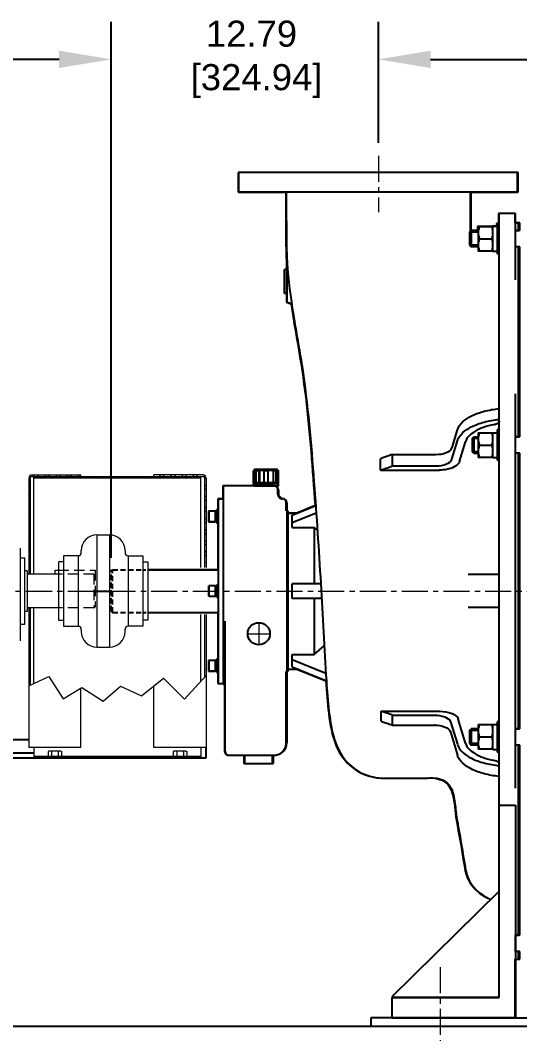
# Model space of a CAD drawing. Header units: inches. Extents: x 3 to 301, y 0 to 227.
# Drawn here: x 76.39 to 100.31, y 85.6 to 134.19 of the extents above; entities that cross this region are included whole.
import ezdxf

# ---------------------------------------------------------------- set-up
doc = ezdxf.new("R2010")
doc.units = ezdxf.units.IN
doc.header["$MEASUREMENT"] = 0
for name, pattern in [('CENTER', [2, 1.25, -0.25, 0.25, -0.25]), ('HIDDEN', [0.375, 0.25, -0.125]), ('点画线', [16, 10, -2, 2, -2])]:
    doc.linetypes.add(name, pattern=pattern)
doc.layers.add('OBJ', color=7, linetype='Continuous')
doc.layers.add('中心线层', color=1, linetype='点画线', lineweight=18)
doc.styles.get("Standard").update_dxf_attribs({"font": 'arial.ttf'})
doc.dimstyles.new('STANDARD 2 PLCS', dxfattribs={"dimtxt": 0.125, "dimasz": 0.18, "dimexe": 0.18, "dimexo": 0.0625, "dimgap": 0.09, "dimtad": 0, "dimtih": 1, "dimtoh": 1, "dimzin": 4, "dimdsep": 46, "dimtxsty": 'Standard', "dimcen": 0.09, "dimaunit": 1, "dimadec": 0, "dimazin": 1, "dimtfac": 1, "dimtofl": 0, "dimtmove": 1, "dimatfit": 3, "dimfxl": 1, "dimtolj": 1, "dimtzin": 4, "dimarcsym": 0})

# ---------------------------------------------------------------- blocks, each defined once
blk = doc.blocks.new('*D133')
at = {"color": 0, "lineweight": -2, "transparency": 16777216}
for p, q in [((93.541, 128.311), (93.541, 134.112)), ((117.526, 125.556), (117.526, 134.112)), ((96.041, 132.312), (104.814, 132.312)), ((115.026, 132.312), (108.124, 132.312))]:
    blk.add_line(p, q, dxfattribs=at)
at = {"color": 0, "transparency": 16777216}
for points in [[(96.041, 132.729), (96.041, 131.895), (93.541, 132.312)], [(115.026, 132.729), (115.026, 131.895), (117.526, 132.312)]]:
    blk.add_solid(points, dxfattribs=at)
at = {"layer": 'Defpoints', "color": 0, "transparency": 16777216}
for p in [(117.526, 132.312), (93.541, 127.686), (117.526, 124.931)]:
    blk.add_point(p, dxfattribs=at)
at = {"color": 0, "transparency": 16777216, "insert": (106.469, 132.312), "char_height": 1.25, "attachment_point": 5}
blk.add_mtext('\\A1;{\\H1.6x;B}', dxfattribs=at)
blk = doc.blocks.new('*D171')
at = {"color": 0, "lineweight": -2, "transparency": 16777216}
for p, q in [((80.748, 108.409), (80.748, 134.112)), ((93.541, 128.311), (93.541, 134.112)), ((78.248, 132.312), (75.748, 132.312)), ((96.041, 132.312), (98.541, 132.312))]:
    blk.add_line(p, q, dxfattribs=at)
at = {"color": 0, "transparency": 16777216}
for points in [[(78.248, 132.729), (78.248, 131.895), (80.748, 132.312)], [(96.041, 132.729), (96.041, 131.895), (93.541, 132.312)]]:
    blk.add_solid(points, dxfattribs=at)
at = {"layer": 'Defpoints', "color": 0, "transparency": 16777216}
for p in [(93.541, 132.312), (93.541, 127.686), (80.748, 107.784)]:
    blk.add_point(p, dxfattribs=at)
at = {"color": 0, "transparency": 16777216, "insert": (87.463, 132.312), "char_height": 1.25, "attachment_point": 5}
blk.add_mtext('\\A1;12.79\\P [324.94]', dxfattribs=at)

msp = doc.modelspace()

# ---------------------------------------------------------------- hatches: boundary and pattern name
at = {"layer": 'OBJ', "lineweight": 5}
h = msp.add_hatch(dxfattribs=at)
h.set_pattern_fill('ANSI32', color=256, style=0)
h.set_pattern_definition([(45, (-14.75598, 51.82013), (-0.265165, 0.265165), []), (45, (-14.5792, 51.82013), (-0.265165, 0.265165), [])])
h.paths.add_polyline_path([(79.293, 112.395), (76.958, 112.395, 0.414214), (76.793, 112.23), (76.793, 108.195), (76.868, 108.195), (76.868, 112.23, -0.414214), (76.958, 112.32), (79.293, 112.32)])
h = msp.add_hatch(dxfattribs=at)
h.set_pattern_fill('ANSI32', color=256, angle=90, style=0)
h.set_pattern_definition([(135, (-34.6819, 45.57013), (-0.265165, -0.265165), []), (135, (-34.6819, 45.7469), (-0.265165, -0.265165), [])])
h.paths.add_polyline_path([(77.043, 112.32), (77.043, 112.245), (79.293, 112.245), (79.293, 112.32)])
h.paths.add_polyline_path([(82.793, 112.245), (82.793, 112.32), (79.293, 112.32), (79.293, 112.245)])
h.paths.add_polyline_path([(85.043, 112.245), (85.043, 112.32), (82.793, 112.32), (82.793, 112.245)])
h = msp.add_hatch(dxfattribs=at)
h.set_pattern_fill('ANSI32', color=256, style=0)
h.set_pattern_definition([(45, (-17.75598, 51.82013), (-0.265165, 0.265165), []), (45, (-17.5792, 51.82013), (-0.265165, 0.265165), [])])
h.paths.add_polyline_path([(85.128, 112.395), (82.793, 112.395), (82.793, 112.32), (85.128, 112.32, -0.414214), (85.218, 112.23), (85.218, 108.195), (85.293, 108.195), (85.293, 112.23, 0.414214)])

# ---------------------------------------------------------------- linework, layer by layer
at = {"layer": 'OBJ'}
for p, q in [((100.205, 126.895), (86.822, 126.895)), ((86.822, 126.895), (86.822, 126.895)), ((86.822, 126.895), (86.822, 125.95)), ((100.205, 125.95), (100.205, 126.895)), ((100.205, 126.895), (100.205, 126.895)), ((86.822, 125.95), (86.822, 125.95)), ((86.822, 125.95), (89.103, 125.95)), ((89.103, 125.95), (89.102, 125.838)), ((89.103, 125.95), (89.103, 125.95)), ((97.961, 124.106), (97.961, 125.95)), ((97.961, 125.95), (97.961, 125.95)), ((97.961, 125.95), (100.205, 125.95)), ((97.989, 124.106), (97.989, 125.95)), ((100.205, 125.95), (100.205, 125.95)), ((89.102, 125.615), (89.101, 125.503)), ((89.101, 125.503), (89.101, 125.391)), ((89.101, 125.391), (89.101, 125.279)), ((89.102, 125.838), (89.102, 125.726)), ((89.102, 125.726), (89.102, 125.615)), ((89.101, 125.279), (89.102, 125.167)), ((89.102, 125.167), (89.102, 125.055)), ((89.102, 125.055), (89.103, 124.943)), ((89.103, 124.943), (89.103, 124.831)), ((100.087, 124.927), (99.3, 124.927)), ((99.3, 124.927), (99.3, 124.927)), ((99.3, 124.927), (99.3, 124.44)), ((100.087, 124.474), (100.087, 124.927)), ((100.087, 124.927), (100.087, 124.927)), ((89.103, 124.831), (89.104, 124.719)), ((89.104, 124.719), (89.104, 124.607)), ((89.104, 124.607), (89.105, 124.495)), ((89.105, 124.495), (89.106, 124.383)), ((99.3, 124.44), (99.201, 124.44)), ((99.201, 124.44), (99.201, 124.44)), ((99.201, 124.44), (99.201, 124.307)), ((99.3, 124.44), (99.3, 124.44)), ((100.205, 124.474), (100.087, 124.474)), ((100.087, 124.474), (100.087, 124.474)), ((100.284, 124.474), (100.205, 124.474)), ((100.205, 124.474), (100.205, 124.474)), ((100.284, 124.104), (100.284, 124.474)), ((100.284, 124.474), (100.284, 124.474)), ((89.106, 124.383), (89.106, 124.271)), ((89.106, 124.271), (89.107, 124.159)), ((89.107, 124.159), (89.108, 124.048)), ((89.108, 124.048), (89.108, 123.936)), ((89.108, 123.936), (89.109, 123.824)), ((98.296, 124.106), (97.961, 124.106)), ((97.961, 124.106), (97.961, 124.106)), ((98.349, 124.303), (98.296, 124.303)), ((98.296, 124.303), (98.296, 124.303)), ((98.296, 124.303), (98.296, 124.106)), ((98.296, 124.106), (98.296, 124.106)), ((98.952, 124.303), (98.349, 124.303)), ((98.349, 124.303), (98.349, 124.303)), ((99.004, 124.303), (98.952, 124.303)), ((98.952, 124.303), (98.952, 124.303)), ((99.201, 124.307), (99.004, 124.307)), ((99.004, 124.307), (99.004, 124.307)), ((99.004, 124.307), (99.004, 124.303)), ((99.004, 124.303), (99.004, 124.303)), ((99.032, 124.307), (99.229, 124.307)), ((99.201, 124.307), (99.201, 124.307)), ((100.312, 124.104), (100.115, 124.104)), ((100.115, 123.319), (100.115, 124.104)), ((100.115, 124.104), (100.115, 124.104)), ((100.115, 124.104), (100.205, 124.104)), ((100.205, 124.104), (100.205, 124.104)), ((100.205, 124.104), (100.284, 124.104)), ((100.284, 124.104), (100.284, 124.104)), ((89.109, 123.824), (89.11, 123.712)), ((89.11, 123.712), (89.112, 123.6)), ((89.112, 123.6), (89.113, 123.488)), ((89.113, 123.488), (89.115, 123.376)), ((89.115, 123.376), (89.117, 123.264)), ((89.117, 123.264), (89.12, 123.152)), ((89.12, 123.152), (89.123, 123.04)), ((89.123, 123.04), (89.127, 122.928)), ((100.312, 123.319), (100.115, 123.319)), ((100.205, 123.319), (100.115, 123.319)), ((100.115, 123.319), (100.115, 123.319)), ((100.284, 123.319), (100.205, 123.319)), ((100.205, 123.319), (100.205, 123.319)), ((100.284, 114.211), (100.284, 123.319)), ((100.284, 123.319), (100.284, 123.319)), ((89.127, 122.928), (89.131, 122.816)), ((89.131, 122.816), (89.137, 122.705)), ((89.137, 122.705), (89.142, 122.593)), ((89.142, 122.593), (89.142, 122.593)), ((89.142, 122.593), (89.142, 122.233)), ((89.142, 122.233), (89.142, 122.233)), ((89.142, 122.233), (89.142, 121.085)), ((89.142, 121.085), (89.142, 121.085)), ((89.142, 121.085), (89.142, 120.676)), ((89.142, 120.676), (89.142, 120.676)), ((89.142, 120.676), (89.358, 120.597)), ((89.17, 120.676), (89.406, 120.59)), ((89.358, 120.597), (89.358, 120.597)), ((89.358, 120.597), (89.408, 120.275)), ((89.408, 120.275), (89.46, 119.954)), ((89.46, 119.954), (89.513, 119.633)), ((89.513, 119.633), (89.568, 119.312)), ((89.568, 119.312), (89.623, 118.992)), ((89.623, 118.992), (89.678, 118.672)), ((89.678, 118.672), (89.733, 118.351)), ((89.733, 118.351), (89.786, 118.03)), ((89.786, 118.03), (89.838, 117.71)), ((89.838, 117.71), (89.887, 117.388)), ((89.887, 117.388), (89.934, 117.067)), ((89.934, 117.067), (89.978, 116.745)), ((89.978, 116.745), (90.019, 116.423)), ((90.019, 116.423), (90.059, 116.1)), ((90.059, 116.1), (90.097, 115.777)), ((90.097, 115.777), (90.132, 115.454)), ((90.132, 115.454), (90.166, 115.13)), ((90.166, 115.13), (90.199, 114.807)), ((90.199, 114.807), (90.229, 114.483)), ((90.229, 114.483), (90.259, 114.159)), ((99.032, 114.411), (99.229, 114.411)), ((100.312, 114.211), (100.115, 114.211)), ((100.115, 113.423), (100.115, 114.211)), ((100.115, 114.211), (100.115, 114.211)), ((100.115, 114.211), (100.205, 114.211)), ((100.205, 114.211), (100.205, 114.211)), ((100.205, 114.211), (100.284, 114.211)), ((100.284, 114.211), (100.284, 114.211)), ((90.259, 114.159), (90.287, 113.835)), ((90.287, 113.835), (90.315, 113.51)), ((90.315, 113.51), (90.341, 113.186)), ((100.312, 113.423), (100.115, 113.423)), ((100.205, 113.423), (100.115, 113.423)), ((100.115, 113.423), (100.115, 113.423)), ((100.284, 113.423), (100.205, 113.423)), ((100.205, 113.423), (100.205, 113.423)), ((100.284, 108.388), (100.284, 113.423)), ((100.284, 113.423), (100.284, 113.423)), ((90.341, 113.186), (90.367, 112.862)), ((90.367, 112.862), (90.392, 112.537)), ((87.609, 112.646), (87.55, 112.587)), ((87.55, 112.587), (87.55, 112.587)), ((87.55, 112.587), (87.55, 112.016)), ((87.637, 112.646), (87.578, 112.587)), ((87.578, 112.016), (87.578, 112.587)), ((87.586, 112.587), (87.578, 112.587)), ((87.586, 112.587), (87.606, 112.606)), ((87.586, 112.016), (87.586, 112.587)), ((87.606, 112.606), (87.606, 112.016)), ((87.701, 112.606), (87.606, 112.606)), ((88.672, 112.646), (87.609, 112.646)), ((87.609, 112.646), (87.609, 112.646)), ((88.7, 112.646), (87.637, 112.646)), ((87.701, 112.606), (87.687, 112.587)), ((87.687, 112.016), (87.687, 112.587)), ((87.826, 112.587), (87.687, 112.587)), ((87.826, 112.587), (87.84, 112.606)), ((87.826, 112.016), (87.826, 112.587)), ((87.84, 112.606), (87.84, 112.016)), ((88.07, 112.606), (87.84, 112.606)), ((88.07, 112.016), (88.07, 112.606)), ((88.267, 112.587), (88.07, 112.587)), ((88.267, 112.016), (88.267, 112.606)), ((88.496, 112.606), (88.267, 112.606)), ((88.496, 112.606), (88.496, 112.016)), ((88.496, 112.606), (88.51, 112.587)), ((88.51, 112.016), (88.51, 112.587)), ((88.649, 112.587), (88.51, 112.587)), ((88.73, 112.606), (88.635, 112.606)), ((88.649, 112.587), (88.635, 112.606)), ((88.649, 112.016), (88.649, 112.587)), ((88.731, 112.587), (88.672, 112.646)), ((88.672, 112.646), (88.672, 112.646)), ((88.7, 112.646), (88.759, 112.587)), ((88.73, 112.606), (88.73, 112.016)), ((88.73, 112.606), (88.75, 112.587)), ((88.731, 112.016), (88.731, 112.587)), ((88.731, 112.587), (88.731, 112.587)), ((88.75, 112.016), (88.75, 112.587)), ((88.759, 112.587), (88.75, 112.587)), ((88.759, 112.016), (88.759, 112.587)), ((90.392, 112.537), (90.416, 112.213)), ((87.55, 111.858), (86.093, 111.858)), ((86.093, 111.858), (86.093, 111.858)), ((86.093, 111.858), (86.093, 111.248)), ((87.55, 112.016), (87.55, 112.016)), ((87.55, 112.016), (87.558, 112.016)), ((87.589, 111.977), (87.55, 111.977)), ((87.55, 111.977), (87.55, 111.977)), ((87.55, 111.977), (87.55, 111.858)), ((87.55, 111.858), (87.55, 111.858)), ((87.558, 112.016), (87.558, 112.016)), ((87.558, 112.016), (87.578, 112.016)), ((88.759, 112.016), (87.578, 112.016)), ((87.578, 112.016), (87.578, 112.016)), ((87.578, 112.016), (87.589, 112.016)), ((87.578, 111.858), (87.578, 111.977)), ((87.578, 111.977), (88.759, 111.977)), ((87.578, 111.858), (88.759, 111.858)), ((87.589, 112.016), (87.589, 112.016)), ((87.589, 112.016), (87.589, 111.977)), ((87.589, 111.977), (87.589, 111.977)), ((87.617, 111.977), (87.617, 112.016)), ((88.544, 111.858), (88.534, 111.858)), ((88.534, 111.858), (88.534, 111.858)), ((88.534, 111.858), (88.731, 111.858)), ((88.554, 111.857), (88.544, 111.858)), ((88.565, 111.856), (88.554, 111.857)), ((88.575, 111.854), (88.565, 111.856)), ((88.585, 111.852), (88.575, 111.854)), ((88.595, 111.849), (88.585, 111.852)), ((88.604, 111.845), (88.595, 111.849)), ((88.614, 111.841), (88.604, 111.845)), ((88.623, 111.837), (88.614, 111.841)), ((88.632, 111.832), (88.623, 111.837)), ((88.641, 111.827), (88.632, 111.832)), ((88.65, 111.821), (88.641, 111.827)), ((88.658, 111.815), (88.65, 111.821)), ((88.666, 111.808), (88.658, 111.815)), ((88.673, 111.801), (88.666, 111.808)), ((88.68, 111.793), (88.673, 111.801)), ((88.687, 111.786), (88.68, 111.793)), ((88.693, 111.777), (88.687, 111.786)), ((88.691, 111.977), (88.691, 112.016)), ((88.691, 112.016), (88.691, 112.016)), ((88.691, 112.016), (88.702, 112.016)), ((88.731, 111.977), (88.691, 111.977)), ((88.691, 111.977), (88.691, 111.977)), ((88.699, 111.769), (88.693, 111.777)), ((88.704, 111.76), (88.699, 111.769)), ((88.702, 112.016), (88.702, 112.016)), ((88.702, 112.016), (88.722, 112.016)), ((88.709, 111.751), (88.704, 111.76)), ((88.719, 111.977), (88.719, 112.016)), ((88.722, 112.016), (88.722, 112.016)), ((88.722, 112.016), (88.731, 112.016)), ((88.731, 112.016), (88.731, 112.016)), ((88.731, 111.858), (88.731, 111.977)), ((88.731, 111.977), (88.731, 111.977)), ((88.731, 111.858), (88.731, 111.858)), ((88.759, 111.858), (88.759, 111.977)), ((90.416, 112.213), (90.44, 111.888)), ((90.44, 111.888), (90.464, 111.564)), ((88.714, 111.742), (88.709, 111.751)), ((88.718, 111.732), (88.714, 111.742)), ((88.721, 111.722), (88.718, 111.732)), ((88.724, 111.713), (88.721, 111.722)), ((88.726, 111.703), (88.724, 111.713)), ((88.728, 111.692), (88.726, 111.703)), ((88.73, 111.682), (88.728, 111.692)), ((88.73, 111.672), (88.73, 111.682)), ((88.731, 111.662), (88.73, 111.672)), ((88.731, 111.445), (88.731, 111.662)), ((88.731, 111.662), (88.731, 111.662)), ((88.927, 111.248), (88.731, 111.445)), ((88.731, 111.445), (88.731, 111.435)), ((88.927, 111.248), (88.731, 111.445)), ((88.731, 111.435), (88.732, 111.425)), ((88.732, 111.425), (88.733, 111.414)), ((88.733, 111.414), (88.735, 111.404)), ((88.735, 111.404), (88.737, 111.394)), ((88.737, 111.394), (88.74, 111.384)), ((88.74, 111.384), (88.744, 111.375)), ((88.744, 111.375), (88.748, 111.365)), ((88.748, 111.365), (88.752, 111.356)), ((88.752, 111.356), (88.757, 111.347)), ((88.757, 111.347), (88.762, 111.338)), ((88.762, 111.338), (88.768, 111.329)), ((88.768, 111.329), (88.775, 111.321)), ((88.775, 111.321), (88.781, 111.313)), ((88.781, 111.313), (88.788, 111.306)), ((88.788, 111.306), (88.796, 111.299)), ((88.796, 111.299), (88.804, 111.292)), ((88.804, 111.292), (88.812, 111.286)), ((88.812, 111.286), (88.82, 111.28)), ((88.82, 111.28), (88.829, 111.275)), ((88.829, 111.275), (88.838, 111.27)), ((90.464, 111.564), (90.487, 111.239)), ((86.093, 111.248), (85.857, 111.248)), ((85.857, 111.248), (85.857, 111.248)), ((85.857, 111.248), (85.857, 110.714)), ((86.093, 111.248), (86.093, 111.248)), ((88.838, 111.27), (88.847, 111.265)), ((88.847, 111.265), (88.857, 111.261)), ((88.857, 111.261), (88.867, 111.258)), ((88.867, 111.258), (88.877, 111.255)), ((88.877, 111.255), (88.887, 111.253)), ((88.887, 111.253), (88.897, 111.251)), ((88.897, 111.251), (88.907, 111.249)), ((88.907, 111.249), (88.917, 111.249)), ((88.917, 111.249), (88.927, 111.248)), ((88.938, 111.248), (88.927, 111.248)), ((88.948, 111.247), (88.938, 111.248)), ((88.958, 111.246), (88.948, 111.247)), ((88.968, 111.244), (88.958, 111.246)), ((88.978, 111.242), (88.968, 111.244)), ((88.988, 111.239), (88.978, 111.242)), ((88.998, 111.235), (88.988, 111.239)), ((89.008, 111.231), (88.998, 111.235)), ((89.017, 111.227), (89.008, 111.231)), ((89.026, 111.222), (89.017, 111.227)), ((89.035, 111.217), (89.026, 111.222)), ((89.043, 111.211), (89.035, 111.217)), ((89.051, 111.204), (89.043, 111.211)), ((89.059, 111.198), (89.051, 111.204)), ((89.067, 111.191), (89.059, 111.198)), ((89.074, 111.183), (89.067, 111.191)), ((89.08, 111.175), (89.074, 111.183)), ((89.087, 111.167), (89.08, 111.175)), ((89.093, 111.159), (89.087, 111.167)), ((89.098, 111.15), (89.093, 111.159)), ((89.103, 111.141), (89.098, 111.15)), ((89.107, 111.132), (89.103, 111.141)), ((89.111, 111.122), (89.107, 111.132)), ((89.115, 111.112), (89.111, 111.122)), ((89.118, 111.102), (89.115, 111.112)), ((89.12, 111.092), (89.118, 111.102)), ((89.122, 111.082), (89.12, 111.092)), ((89.123, 111.072), (89.122, 111.082)), ((89.124, 111.062), (89.123, 111.072)), ((89.124, 111.052), (89.124, 111.062)), ((89.124, 110.674), (89.124, 111.052)), ((89.124, 111.052), (89.124, 111.052)), ((90.51, 110.915), (89.633, 110.559)), ((90.487, 111.239), (90.51, 110.915)), ((90.51, 110.915), (90.51, 110.915)), ((85.408, 110.655), (85.397, 110.643)), ((85.397, 110.643), (85.397, 110.643)), ((85.397, 110.643), (85.397, 110.155)), ((85.712, 110.655), (85.408, 110.655)), ((85.408, 110.655), (85.408, 110.655)), ((85.712, 110.641), (85.712, 110.655)), ((85.712, 110.655), (85.712, 110.655)), ((85.794, 110.641), (85.712, 110.641)), ((85.712, 110.641), (85.712, 110.641)), ((85.857, 110.714), (85.794, 110.714)), ((85.794, 110.714), (85.794, 110.714)), ((85.794, 110.714), (85.794, 110.641)), ((85.794, 110.641), (85.794, 110.641)), ((85.857, 110.714), (85.857, 110.714)), ((89.183, 110.674), (89.124, 110.674)), ((89.124, 110.674), (89.124, 110.674)), ((89.211, 110.674), (89.152, 110.674)), ((89.183, 110.559), (89.183, 110.674)), ((89.183, 110.674), (89.183, 110.674)), ((89.633, 110.559), (89.183, 110.559)), ((89.183, 110.559), (89.183, 110.559)), ((89.633, 110.559), (89.633, 110.559)), ((85.397, 110.155), (85.397, 110.155)), ((85.397, 110.155), (85.408, 110.144)), ((85.408, 110.144), (85.408, 110.144)), ((85.408, 110.144), (85.712, 110.144)), ((85.712, 110.144), (85.712, 110.157)), ((85.712, 110.157), (85.712, 110.157)), ((85.712, 110.157), (85.794, 110.157)), ((85.712, 110.144), (85.712, 110.144)), ((85.794, 110.157), (85.794, 110.157)), ((85.794, 110.157), (85.794, 110.084)), ((85.794, 110.084), (85.794, 110.084)), ((85.794, 110.084), (85.857, 110.084)), ((85.857, 110.084), (85.857, 110.084)), ((85.857, 110.084), (85.857, 108.388)), ((85.857, 108.388), (85.857, 108.388)), ((85.857, 108.388), (85.857, 107.843)), ((100.284, 100.217), (100.284, 108.388)), ((100.284, 108.388), (100.284, 108.388)), ((85.857, 107.843), (82.498, 107.843)), ((85.857, 107.843), (85.857, 107.843)), ((79.914, 106.82), (80.748, 106.82)), ((82.498, 105.797), (85.857, 105.797)), ((85.857, 105.797), (85.857, 105.797)), ((85.857, 105.797), (85.857, 103.556)), ((85.857, 103.556), (85.794, 103.556)), ((85.794, 103.556), (85.794, 103.556)), ((85.794, 103.556), (85.794, 103.483)), ((85.857, 103.556), (85.857, 103.556)), ((85.408, 103.497), (85.397, 103.485)), ((85.397, 103.485), (85.397, 103.485)), ((85.397, 103.485), (85.397, 102.997)), ((85.712, 103.497), (85.408, 103.497)), ((85.408, 103.497), (85.408, 103.497)), ((85.712, 103.483), (85.712, 103.497)), ((85.712, 103.497), (85.712, 103.497)), ((85.794, 103.483), (85.712, 103.483)), ((85.712, 103.483), (85.712, 103.483)), ((85.794, 103.483), (85.794, 103.483)), ((89.183, 102.966), (89.183, 103.081)), ((89.183, 103.081), (89.183, 103.081)), ((89.183, 103.081), (89.633, 103.081)), ((89.633, 103.081), (89.633, 103.081)), ((89.633, 103.081), (91.023, 102.518)), ((85.397, 102.997), (85.397, 102.997)), ((85.397, 102.997), (85.408, 102.985)), ((85.408, 102.985), (85.408, 102.985)), ((85.408, 102.985), (85.712, 102.985)), ((85.712, 102.985), (85.712, 102.999)), ((85.712, 102.999), (85.712, 102.999)), ((85.712, 102.999), (85.794, 102.999)), ((85.712, 102.985), (85.712, 102.985)), ((85.794, 102.999), (85.794, 102.999)), ((85.794, 102.999), (85.794, 102.926)), ((85.794, 102.926), (85.794, 102.926)), ((85.794, 102.926), (85.857, 102.926)), ((85.857, 102.926), (85.857, 102.926)), ((85.857, 102.926), (85.857, 102.392)), ((89.124, 99.538), (89.124, 102.966)), ((89.124, 102.966), (89.124, 102.966)), ((89.124, 102.966), (89.183, 102.966)), ((89.211, 102.966), (89.152, 102.966)), ((89.183, 102.966), (89.183, 102.966)), ((85.857, 102.392), (85.857, 102.392)), ((85.857, 102.392), (86.093, 102.392)), ((86.093, 102.392), (86.172, 102.313)), ((86.097, 102.392), (86.093, 102.392)), ((86.093, 102.392), (86.172, 102.313)), ((86.102, 102.391), (86.097, 102.392)), ((86.106, 102.391), (86.102, 102.391)), ((86.11, 102.39), (86.106, 102.391)), ((86.114, 102.389), (86.11, 102.39)), ((86.118, 102.388), (86.114, 102.389)), ((86.122, 102.387), (86.118, 102.388)), ((86.125, 102.385), (86.122, 102.387)), ((86.129, 102.383), (86.125, 102.385)), ((86.133, 102.381), (86.129, 102.383)), ((86.136, 102.379), (86.133, 102.381)), ((86.14, 102.377), (86.136, 102.379)), ((86.143, 102.374), (86.14, 102.377)), ((86.146, 102.372), (86.143, 102.374)), ((86.149, 102.369), (86.146, 102.372)), ((86.152, 102.366), (86.149, 102.369)), ((86.155, 102.363), (86.152, 102.366)), ((86.157, 102.359), (86.155, 102.363)), ((86.159, 102.356), (86.157, 102.359)), ((86.162, 102.352), (86.159, 102.356)), ((86.164, 102.349), (86.162, 102.352)), ((86.165, 102.345), (86.164, 102.349)), ((86.167, 102.341), (86.165, 102.345)), ((86.168, 102.337), (86.167, 102.341)), ((86.169, 102.333), (86.168, 102.337)), ((86.17, 102.329), (86.169, 102.333)), ((86.171, 102.325), (86.17, 102.329)), ((86.172, 102.321), (86.171, 102.325)), ((86.172, 102.317), (86.172, 102.321)), ((86.172, 102.313), (86.172, 102.317)), ((86.172, 102.313), (86.172, 99.144)), ((91.023, 102.518), (91.023, 102.518)), ((91.023, 102.518), (91.036, 102.32)), ((91.036, 102.32), (91.051, 102.123)), ((91.051, 102.123), (91.066, 101.926)), ((91.066, 101.926), (91.082, 101.729)), ((91.082, 101.729), (91.1, 101.532)), ((91.1, 101.532), (91.119, 101.335)), ((91.119, 101.335), (91.139, 101.138)), ((91.139, 101.138), (91.161, 100.942)), ((91.161, 100.942), (91.186, 100.746)), ((91.186, 100.746), (91.215, 100.55)), ((91.215, 100.55), (91.248, 100.355)), ((91.248, 100.355), (91.288, 100.161)), ((91.288, 100.161), (91.334, 99.968)), ((99.032, 100.417), (99.229, 100.417)), ((100.312, 100.217), (100.115, 100.217)), ((100.115, 99.429), (100.115, 100.217)), ((100.115, 100.217), (100.115, 100.217)), ((100.115, 100.217), (100.205, 100.217)), ((100.205, 100.217), (100.205, 100.217)), ((100.205, 100.217), (100.284, 100.217)), ((73.468, 99.695), (76.793, 99.695)), ((91.334, 99.968), (91.387, 99.777)), ((91.387, 99.777), (91.45, 99.588)), ((85.293, 98.82), (85.293, 99.32)), ((86.172, 99.144), (86.172, 99.144)), ((86.172, 99.144), (86.172, 99.134)), ((86.172, 99.134), (86.173, 99.124)), ((88.951, 99.12), (88.973, 99.143)), ((88.973, 99.143), (88.993, 99.166)), ((88.993, 99.166), (89.012, 99.191)), ((89.012, 99.191), (89.029, 99.216)), ((89.029, 99.216), (89.045, 99.243)), ((89.045, 99.243), (89.06, 99.27)), ((89.06, 99.27), (89.073, 99.298)), ((89.073, 99.298), (89.085, 99.326)), ((89.085, 99.326), (89.095, 99.355)), ((89.095, 99.355), (89.104, 99.385)), ((89.104, 99.385), (89.111, 99.415)), ((89.111, 99.415), (89.117, 99.446)), ((89.117, 99.446), (89.121, 99.476)), ((89.121, 99.476), (89.123, 99.507)), ((89.123, 99.507), (89.124, 99.538)), ((89.124, 99.538), (89.124, 99.538)), ((91.45, 99.588), (91.523, 99.403)), ((91.523, 99.403), (91.606, 99.223)), ((91.606, 99.223), (91.7, 99.049)), ((100.312, 99.429), (100.115, 99.429)), ((100.205, 99.429), (100.115, 99.429)), ((100.115, 99.429), (100.115, 99.429)), ((100.284, 99.429), (100.205, 99.429)), ((100.205, 99.429), (100.205, 99.429)), ((100.284, 90.321), (100.284, 99.429)), ((100.284, 99.429), (100.284, 99.429)), ((73.468, 99.07), (77.043, 99.07)), ((73.468, 98.82), (85.293, 98.82)), ((86.173, 99.124), (86.175, 99.114)), ((86.175, 99.114), (86.176, 99.103)), ((86.176, 99.103), (86.179, 99.093)), ((86.179, 99.093), (86.182, 99.084)), ((86.182, 99.084), (86.185, 99.074)), ((86.185, 99.074), (86.189, 99.064)), ((86.189, 99.064), (86.194, 99.055)), ((86.194, 99.055), (86.198, 99.046)), ((86.198, 99.046), (86.204, 99.037)), ((86.204, 99.037), (86.21, 99.029)), ((86.21, 99.029), (86.216, 99.02)), ((86.216, 99.02), (86.223, 99.013)), ((86.223, 99.013), (86.23, 99.005)), ((86.23, 99.005), (86.237, 98.998)), ((86.237, 98.998), (86.245, 98.991)), ((86.245, 98.991), (86.253, 98.985)), ((86.253, 98.985), (86.262, 98.979)), ((86.262, 98.979), (86.271, 98.974)), ((86.271, 98.974), (86.28, 98.969)), ((86.28, 98.969), (86.289, 98.965)), ((86.289, 98.965), (86.298, 98.961)), ((86.298, 98.961), (86.308, 98.957)), ((86.308, 98.957), (86.318, 98.954)), ((86.318, 98.954), (86.328, 98.952)), ((86.328, 98.952), (86.338, 98.95)), ((86.338, 98.95), (86.348, 98.949)), ((86.348, 98.949), (86.359, 98.948)), ((86.359, 98.948), (86.369, 98.948)), ((86.369, 98.948), (86.369, 98.948)), ((86.369, 98.948), (87.097, 98.948)), ((87.097, 98.948), (87.097, 98.948)), ((87.097, 98.948), (87.097, 98.554)), ((88.475, 98.554), (88.475, 98.948)), ((88.475, 98.948), (88.475, 98.948)), ((88.475, 98.948), (88.534, 98.948)), ((88.534, 98.948), (88.534, 98.948)), ((88.534, 98.948), (88.565, 98.948)), ((88.565, 98.948), (88.596, 98.951)), ((88.596, 98.951), (88.626, 98.955)), ((88.626, 98.955), (88.657, 98.96)), ((88.657, 98.96), (88.687, 98.968)), ((88.687, 98.968), (88.716, 98.976)), ((88.716, 98.976), (88.745, 98.987)), ((88.745, 98.987), (88.774, 98.999)), ((88.774, 98.999), (88.802, 99.012)), ((88.802, 99.012), (88.829, 99.027)), ((88.829, 99.027), (88.855, 99.043)), ((88.855, 99.043), (88.881, 99.06)), ((88.881, 99.06), (88.905, 99.079)), ((88.905, 99.079), (88.929, 99.099)), ((88.929, 99.099), (88.951, 99.12)), ((91.7, 99.049), (91.808, 98.881)), ((91.808, 98.881), (91.928, 98.722)), ((91.928, 98.722), (92.06, 98.573)), ((87.097, 98.554), (87.097, 98.554)), ((87.097, 98.554), (88.475, 98.554)), ((88.475, 98.554), (88.475, 98.554)), ((92.06, 98.573), (92.204, 98.434)), ((92.204, 98.434), (92.359, 98.309)), ((92.359, 98.309), (92.524, 98.197)), ((92.524, 98.197), (92.699, 98.101)), ((92.699, 98.101), (92.881, 98.021)), ((92.881, 98.021), (93.07, 97.956)), ((93.07, 97.956), (93.264, 97.907)), ((93.264, 97.907), (93.46, 97.872)), ((93.46, 97.872), (93.658, 97.852)), ((93.658, 97.852), (93.658, 97.852)), ((93.658, 97.852), (93.985, 97.852)), ((93.985, 97.852), (94.312, 97.852)), ((94.312, 97.852), (94.64, 97.853)), ((94.64, 97.853), (94.967, 97.851)), ((94.967, 97.851), (95.295, 97.848)), ((95.295, 97.848), (95.623, 97.848)), ((95.623, 97.848), (95.948, 97.858)), ((95.948, 97.858), (96.278, 97.844)), ((96.278, 97.844), (96.601, 97.758)), ((96.601, 97.758), (96.862, 97.569)), ((96.862, 97.569), (97.031, 97.286)), ((97.031, 97.286), (97.129, 96.962)), ((97.129, 96.962), (97.182, 96.638)), ((97.182, 96.638), (97.216, 96.315)), ((97.216, 96.315), (97.259, 95.992)), ((97.259, 95.992), (97.312, 95.669)), ((97.312, 95.669), (97.37, 95.346)), ((97.37, 95.346), (97.429, 95.023)), ((97.429, 95.023), (97.484, 94.7)), ((97.484, 94.7), (97.537, 94.378)), ((97.537, 94.378), (97.589, 94.055)), ((97.589, 94.055), (97.643, 93.731)), ((97.643, 93.731), (97.704, 93.408)), ((97.704, 93.408), (97.796, 93.094)), ((97.796, 93.094), (97.947, 92.802)), ((97.947, 92.802), (98.155, 92.54)), ((98.155, 92.54), (98.407, 92.317)), ((98.407, 92.317), (98.689, 92.139)), ((98.689, 92.139), (98.925, 92.036)), ((100.115, 89.534), (100.115, 90.321)), ((100.115, 90.321), (100.115, 90.321)), ((100.115, 90.321), (100.205, 90.321)), ((100.312, 90.321), (100.143, 90.321)), ((100.205, 90.321), (100.205, 90.321)), ((100.205, 90.321), (100.284, 90.321)), ((100.284, 90.321), (100.284, 90.321)), ((100.205, 89.534), (100.115, 89.534)), ((100.115, 89.534), (100.115, 89.534)), ((100.312, 89.534), (100.143, 89.534)), ((100.284, 89.534), (100.205, 89.534)), ((100.205, 89.534), (100.205, 89.534)), ((100.284, 89.166), (100.284, 89.534)), ((100.284, 89.534), (100.284, 89.534)), ((100.087, 86.351), (100.087, 89.166)), ((100.087, 89.166), (100.087, 89.166)), ((100.087, 89.166), (100.205, 89.166)), ((100.205, 89.166), (100.205, 89.166)), ((100.205, 89.166), (100.284, 89.166)), ((100.284, 89.166), (100.284, 89.166)), ((96.465, 87.336), (94.182, 87.336)), ((94.182, 87.336), (94.182, 87.336)), ((94.182, 87.336), (94.182, 86.351)), ((99.3, 87.336), (96.465, 87.336)), ((96.465, 87.336), (96.465, 87.336)), ((99.3, 87.336), (99.3, 87.336)), ((94.182, 86.351), (93.182, 86.351)), ((93.182, 86.351), (93.182, 85.961)), ((94.182, 86.351), (94.182, 86.351)), ((94.182, 86.351), (96.465, 86.351)), ((96.465, 86.351), (96.465, 86.351)), ((96.465, 86.351), (100.087, 86.351)), ((100.087, 86.351), (100.087, 86.351)), ((100.115, 86.351), (101.115, 86.351)), ((51.276, 85.961), (122.205, 85.961))]:
    msp.add_line(p, q, dxfattribs=at)
at = {"layer": 'OBJ', "color": 7}
for p, q in [((100.233, 126.895), (86.85, 126.895)), ((86.85, 125.95), (86.85, 126.895)), ((100.233, 125.95), (100.233, 126.895)), ((100.233, 125.95), (86.85, 125.95)), ((99.328, 87.336), (99.328, 124.927)), ((100.115, 124.927), (99.328, 124.927)), ((100.115, 121.734), (100.115, 124.927)), ((99.229, 124.44), (99.229, 122.984)), ((99.328, 124.44), (99.229, 124.44)), ((100.115, 124.474), (100.233, 124.474)), ((100.312, 124.474), (100.115, 124.474)), ((100.233, 124.474), (100.233, 124.104)), ((100.312, 124.104), (100.312, 124.474)), ((97.91, 124.027), (97.989, 124.106)), ((97.91, 124.027), (97.91, 123.397)), ((98.324, 124.027), (97.91, 124.027)), ((97.989, 124.106), (97.989, 123.712)), ((98.324, 124.106), (97.989, 124.106)), ((98.324, 124.303), (98.324, 123.122)), ((98.324, 124.303), (99.032, 124.303)), ((99.032, 123.118), (99.032, 124.307)), ((97.989, 123.712), (97.989, 123.319)), ((98.377, 123.712), (98.98, 123.712)), ((97.91, 123.397), (97.989, 123.319)), ((98.324, 123.397), (97.91, 123.397)), ((98.324, 123.319), (97.989, 123.319)), ((99.032, 123.122), (98.324, 123.122)), ((99.032, 123.118), (99.229, 123.118)), ((99.328, 122.984), (99.229, 122.984)), ((100.233, 123.319), (100.233, 114.211)), ((100.312, 114.211), (100.312, 123.319)), ((89.17, 120.676), (89.17, 122.644)), ((89.17, 122.233), (89.052, 122.233)), ((89.052, 121.085), (89.052, 122.233)), ((89.17, 121.085), (89.052, 121.085)), ((100.115, 97.373), (100.115, 116.268)), ((97.073, 113.698), (97.327, 114.544)), ((98.029, 114.132), (98.107, 114.211)), ((98.107, 114.211), (98.324, 114.211)), ((98.107, 114.211), (98.107, 113.817)), ((98.324, 114.407), (99.032, 114.407)), ((98.324, 114.407), (98.324, 113.227)), ((99.032, 113.223), (99.032, 114.411)), ((99.328, 114.545), (99.229, 114.545)), ((99.229, 114.545), (99.229, 113.089)), ((97.062, 113.144), (97.327, 114.027)), ((97.432, 113.028), (97.716, 113.976)), ((98.324, 114.132), (98.029, 114.132)), ((98.029, 114.132), (98.029, 113.502)), ((98.107, 113.817), (98.107, 113.423)), ((98.377, 113.817), (98.98, 113.817)), ((94.21, 113.371), (96.294, 113.371)), ((94.21, 112.817), (94.21, 113.371)), ((98.029, 113.502), (98.107, 113.423)), ((98.324, 113.502), (98.029, 113.502)), ((98.107, 113.423), (98.324, 113.423)), ((99.032, 113.227), (98.324, 113.227)), ((99.032, 113.223), (99.229, 113.223)), ((100.233, 113.423), (100.233, 100.217)), ((100.312, 100.217), (100.312, 113.423)), ((93.973, 112.733), (94.21, 112.817)), ((94.21, 112.817), (96.283, 112.817)), ((99.328, 113.089), (99.229, 113.089)), ((93.651, 112.62), (93.651, 112.642)), ((86.121, 102.392), (86.121, 111.858)), ((88.562, 111.858), (86.121, 111.858)), ((88.759, 111.662), (88.759, 111.445)), ((85.885, 102.392), (85.885, 111.248)), ((85.885, 111.248), (86.121, 111.248)), ((86.121, 105.409), (86.121, 111.194)), ((89.152, 111.052), (89.152, 99.538)), ((89.408, 110.457), (90.538, 110.915)), ((85.436, 110.655), (85.425, 110.643)), ((85.425, 110.155), (85.425, 110.643)), ((85.74, 110.655), (85.436, 110.655)), ((85.436, 110.144), (85.436, 110.655)), ((85.74, 110.144), (85.74, 110.655)), ((85.74, 110.641), (85.822, 110.641)), ((85.822, 110.714), (85.885, 110.714)), ((85.822, 110.084), (85.822, 110.714)), ((89.211, 110.674), (89.211, 102.966)), ((89.211, 110.559), (89.661, 110.559)), ((89.408, 110.103), (90.563, 110.571)), ((89.408, 109.867), (89.408, 110.457)), ((85.436, 110.144), (85.425, 110.155)), ((85.74, 110.144), (85.436, 110.144)), ((85.74, 110.157), (85.822, 110.157)), ((85.822, 110.084), (85.885, 110.084)), ((89.408, 109.867), (90.471, 109.867)), ((90.619, 109.738), (90.471, 109.867)), ((90.471, 109.867), (90.471, 107.174)), ((82.498, 107.843), (85.885, 107.843)), ((99.328, 107.607), (97.849, 107.607)), ((85.436, 107.076), (85.425, 107.064)), ((85.425, 106.576), (85.425, 107.064)), ((85.74, 107.076), (85.436, 107.076)), ((85.436, 106.564), (85.436, 107.076)), ((85.74, 106.564), (85.74, 107.076)), ((85.74, 107.062), (85.822, 107.062)), ((85.822, 107.135), (85.885, 107.135)), ((85.822, 106.505), (85.822, 107.135)), ((90.779, 107.174), (89.408, 107.174)), ((89.408, 106.466), (89.408, 107.174)), ((85.436, 106.564), (85.425, 106.576)), ((85.74, 106.564), (85.436, 106.564)), ((85.74, 106.578), (85.822, 106.578)), ((85.822, 106.505), (85.885, 106.505)), ((90.819, 106.466), (89.408, 106.466)), ((90.471, 106.466), (90.471, 103.773)), ((99.328, 106.033), (97.849, 106.033)), ((82.498, 105.797), (85.885, 105.797)), ((86.2, 99.144), (86.2, 105.374)), ((86.121, 104.774), (86.121, 103.542)), ((90.471, 103.773), (90.946, 104.186)), ((85.822, 103.556), (85.885, 103.556)), ((85.822, 102.926), (85.822, 103.556)), ((89.408, 103.773), (90.471, 103.773)), ((89.408, 103.183), (89.408, 103.773)), ((89.408, 103.537), (91.026, 102.882)), ((85.436, 103.497), (85.425, 103.485)), ((85.425, 102.997), (85.425, 103.485)), ((85.74, 103.497), (85.436, 103.497)), ((85.436, 102.985), (85.436, 103.497)), ((85.74, 102.985), (85.74, 103.497)), ((85.74, 103.483), (85.822, 103.483)), ((86.121, 103.213), (86.121, 102.684)), ((89.211, 103.081), (89.661, 103.081)), ((89.408, 103.183), (91.051, 102.518)), ((85.436, 102.985), (85.425, 102.997)), ((85.74, 102.985), (85.436, 102.985)), ((85.74, 102.999), (85.822, 102.999)), ((85.822, 102.926), (85.885, 102.926)), ((85.885, 102.392), (86.121, 102.392)), ((94.21, 100.874), (96.225, 100.874)), ((94.21, 100.395), (94.21, 100.874)), ((97.716, 99.524), (97.368, 100.685)), ((94.21, 100.395), (96.214, 100.395)), ((97.004, 100.547), (97.327, 99.473)), ((97.91, 100.138), (97.989, 100.217)), ((98.324, 100.138), (97.91, 100.138)), ((97.91, 100.138), (97.91, 99.508)), ((98.324, 100.217), (97.989, 100.217)), ((97.989, 100.217), (97.989, 99.823)), ((98.324, 100.414), (99.032, 100.414)), ((98.324, 100.414), (98.324, 99.233)), ((99.032, 99.229), (99.032, 100.417)), ((99.328, 100.551), (99.229, 100.551)), ((99.229, 100.551), (99.229, 99.095)), ((96.993, 100.068), (97.327, 98.955)), ((97.989, 99.823), (97.989, 99.429)), ((98.377, 99.823), (98.98, 99.823)), ((98.324, 99.508), (97.91, 99.508)), ((97.91, 99.508), (97.989, 99.429)), ((98.324, 99.429), (97.989, 99.429)), ((99.032, 99.233), (98.324, 99.233)), ((99.032, 99.229), (99.229, 99.229)), ((100.233, 99.429), (100.233, 90.321)), ((100.312, 90.321), (100.312, 99.429)), ((86.397, 98.948), (88.562, 98.948)), ((87.125, 98.948), (87.125, 98.554)), ((88.503, 98.948), (88.503, 98.554)), ((99.328, 99.095), (99.229, 99.095)), ((87.125, 98.554), (88.503, 98.554)), ((99.328, 96.561), (100.115, 96.561)), ((100.115, 96.561), (100.115, 86.351)), ((99.328, 92.433), (94.182, 87.358)), ((100.233, 89.534), (100.233, 89.166)), ((100.312, 89.166), (100.312, 89.534)), ((100.115, 89.166), (100.312, 89.166)), ((94.21, 87.336), (99.328, 87.336)), ((100.115, 86.351), (94.21, 86.351))]:
    msp.add_line(p, q, dxfattribs=at)
at = {"layer": 'OBJ', "lineweight": 5}
for p, q in [((76.958, 112.395), (79.293, 112.395)), ((76.958, 112.32), (85.128, 112.32)), ((77.043, 107.633), (77.043, 112.32)), ((77.043, 112.245), (85.043, 112.245)), ((79.293, 112.32), (79.293, 112.395)), ((85.128, 112.395), (82.793, 112.395)), ((82.793, 112.32), (82.793, 112.395)), ((85.043, 107.944), (85.043, 112.32)), ((76.793, 112.23), (76.793, 107.633)), ((76.868, 112.23), (76.868, 107.633)), ((85.218, 112.23), (85.218, 107.944)), ((85.293, 112.23), (85.293, 107.944)), ((80.061, 109.51), (80.061, 104.13)), ((80.061, 109.51), (80.655, 109.51)), ((80.655, 109.51), (80.655, 104.13)), ((76.388, 108.883), (76.388, 105.19)), ((76.441, 108.406), (76.61, 108.406)), ((76.61, 105.234), (76.61, 108.406)), ((78.452, 108.508), (78.452, 105.133)), ((79.161, 108.508), (78.452, 108.508)), ((79.161, 108.508), (79.161, 105.133)), ((79.311, 108.658), (79.311, 108.76)), ((81.405, 108.76), (81.405, 108.658)), ((81.555, 108.508), (81.555, 105.133)), ((81.555, 108.508), (82.264, 108.508)), ((82.264, 108.508), (82.264, 105.133)), ((76.868, 108.195), (76.793, 108.195)), ((78.218, 108.22), (78.218, 105.42)), ((78.452, 108.22), (78.218, 108.22)), ((82.264, 108.22), (82.498, 108.22)), ((82.498, 108.22), (82.498, 105.42)), ((76.718, 107.797), (76.61, 107.797)), ((76.718, 107.797), (76.718, 105.844)), ((78.218, 107.633), (76.771, 107.633)), ((78.218, 106.008), (76.771, 106.008)), ((76.793, 106.008), (76.793, 99.32)), ((76.868, 106.008), (76.868, 102.315)), ((77.043, 102.395), (77.043, 106.008)), ((76.718, 105.844), (76.61, 105.844)), ((85.043, 102.489), (85.043, 105.696)), ((85.218, 105.696), (85.218, 102.682)), ((85.293, 105.696), (85.293, 99.32)), ((76.388, 105.19), (76.388, 104.803)), ((76.441, 105.234), (76.61, 105.234)), ((78.218, 105.42), (78.452, 105.42)), ((78.452, 105.133), (79.161, 105.133)), ((79.311, 104.983), (79.311, 104.88)), ((81.405, 104.88), (81.405, 104.983)), ((82.264, 105.133), (81.555, 105.133)), ((82.498, 105.42), (82.264, 105.42)), ((76.388, 104.803), (76.388, 104.43)), ((80.061, 104.13), (80.655, 104.13)), ((79.293, 99.32), (79.293, 102.162)), ((82.793, 99.32), (82.793, 102.281)), ((79.293, 99.32), (76.793, 99.32)), ((77.043, 99.32), (77.043, 98.82)), ((77.761, 99.145), (77.718, 99.12)), ((78.324, 99.145), (77.761, 99.145)), ((78.324, 99.145), (78.367, 99.12)), ((85.293, 99.32), (82.793, 99.32)), ((83.761, 99.145), (83.718, 99.12)), ((84.324, 99.145), (83.761, 99.145)), ((84.324, 99.145), (84.367, 99.12)), ((85.043, 99.32), (85.043, 98.82)), ((85.043, 98.895), (77.043, 98.895)), ((77.718, 99.12), (77.718, 98.895)), ((77.88, 99.12), (77.88, 98.895)), ((78.205, 99.12), (78.205, 98.895)), ((78.367, 99.12), (78.367, 98.895)), ((83.718, 99.12), (83.718, 98.895)), ((83.88, 99.12), (83.88, 98.895)), ((84.205, 99.12), (84.205, 98.895)), ((84.367, 99.12), (84.367, 98.895))]:
    msp.add_line(p, q, dxfattribs=at)
at = {"layer": 'OBJ', "color": 7, "lineweight": 5}
for p, q in [((78.058, 107.82), (78.218, 107.82)), ((78.058, 107.82), (78.058, 107.82)), ((78.058, 107.633), (78.058, 107.82))]:
    msp.add_line(p, q, dxfattribs=at)
at = {"layer": 'OBJ', "color": 7, "linetype": 'HIDDEN', "lineweight": 5, "ltscale": 2}
for p, q in [((78.218, 107.82), (79.968, 107.82)), ((79.914, 107.633), (78.218, 107.633)), ((79.914, 107.633), (79.968, 107.578)), ((79.914, 107.633), (79.914, 106.008)), ((79.968, 107.82), (79.968, 106.062)), ((79.914, 106.008), (78.218, 106.008)), ((79.914, 106.008), (79.968, 106.062))]:
    msp.add_line(p, q, dxfattribs=at)
at = {"layer": 'OBJ', "color": 7, "linetype": 'HIDDEN'}
for p, q in [((80.748, 107.784), (80.807, 107.843)), ((80.748, 105.856), (80.748, 107.784)), ((80.807, 107.843), (82.402, 107.843)), ((80.807, 105.797), (80.807, 107.843)), ((80.748, 105.856), (80.807, 105.797)), ((80.807, 105.797), (82.417, 105.797))]:
    msp.add_line(p, q, dxfattribs=at)
at = {"layer": 'OBJ', "linetype": 'HIDDEN'}
msp.add_line((80.779, 105.797), (80.779, 105.797), dxfattribs=at)
at = {"layer": 'OBJ', "lineweight": 5}
msp.add_lwpolyline([(76.793, 102.281), (77.748, 102.717), (78.441, 101.659), (79.336, 102.188), (80.356, 101.534), (81.193, 102.255), (82.193, 101.803), (83.242, 102.64), (84.262, 101.63), (85.293, 102.765)], dxfattribs=at)
at = {"layer": 'OBJ', "color": 7}
msp.add_circle((87.814, 104.773), 0.531, dxfattribs=at)
for centre, radius, start, end in [((97.956, 114.355), 0.657, 162.1775, 163.3125), ((96.871, 113.759), 0.211, 338.0318, 343.283), ((-19.253, 111.792), 112.906, 0.43146, 0.6977), ((96.283, 114.44), 1.623, 269.9999, 271.0246), ((80.233, 100.855), 13.442, 358.8211, 0.8521), ((137.111, 227.047), 133.721, 251.04447, 251.28739), ((96.214, 98.772), 1.623, 89.025, 90.0001), ((96.803, 100.487), 0.211, 16.714, 21.7193)]:
    msp.add_arc(centre, radius, start, end, dxfattribs=at)
at = {"layer": 'OBJ', "lineweight": 5}
for centre, radius, start, end in [((76.958, 112.23), 0.165, 90, 180), ((76.958, 112.23), 0.09, 90, 180), ((85.128, 112.23), 0.165, 0, 90), ((85.128, 112.23), 0.09, 0, 90), ((80.061, 108.76), 0.75, 90, 180), ((80.655, 108.76), 0.75, 0, 90), ((76.441, 108.459), 0.0525, 180, 270), ((79.161, 108.658), 0.15, 270, 0), ((81.555, 108.658), 0.15, 180, 270), ((76.771, 107.685), 0.0525, 180, 270), ((76.771, 105.955), 0.0525, 90, 180), ((76.441, 105.182), 0.0525, 90, 180), ((79.161, 104.983), 0.15, 0, 90), ((81.555, 104.983), 0.15, 90, 180), ((80.061, 104.88), 0.75, 180, 270), ((80.655, 104.88), 0.75, 270, 0), ((77.799, 99.001), 0.144, 55.6158, 115.6158), ((78.043, 98.608), 0.537, 72.412, 107.588), ((78.286, 99.001), 0.144, 64.3842, 124.3842), ((83.799, 99.001), 0.144, 55.6158, 115.6158), ((84.043, 98.608), 0.537, 72.412, 107.588), ((84.286, 99.001), 0.144, 64.3842, 124.3842)]:
    msp.add_arc(centre, radius, start, end, dxfattribs=at)
at = {"layer": 'OBJ'}
for centre, radius, start, end in [((88.562, 111.662), 0.197, 0, 90), ((88.955, 111.445), 0.197, 180, 270), ((88.955, 111.052), 0.197, 0, 90), ((86.121, 102.313), 0.0787, 0, 90), ((86.397, 99.144), 0.197, 180, 270), ((88.562, 99.538), 0.59, 270, 0)]:
    msp.add_arc(centre, radius, start, end, dxfattribs=at)
for points, knots in [([(89.131, 125.95), (89.127, 125.386), (89.136, 124.258), (89.143, 122.289), (89.449, 120.065), (90.099, 116.589), (90.452, 112.272), (90.791, 107.245), (90.967, 103.583), (91.149, 101.175), (91.321, 99.951), (91.733, 98.888), (92.565, 98.075), (93.315, 97.876), (93.686, 97.852)], [0, 0, 0, 0, 318.888866, 637.777733, 1111.304148, 1584.830563, 2636.449007, 3554.47201, 4433.177596, 4707.788905, 4919.165345, 5130.541785, 5340.603293, 5550.664801, 5550.664801, 5550.664801, 5550.664801]), ([(93.686, 97.852), (93.861, 97.852), (94.288, 97.851), (94.985, 97.855), (95.667, 97.839), (96.284, 97.878), (96.896, 97.706), (97.191, 97.012), (97.244, 96.12), (97.472, 95.003), (97.632, 93.93), (97.832, 92.828), (98.408, 92.268), (98.866, 92.067), (98.93, 92.041)], [0, 0, 0, 0, 99.208073, 242.33655, 395.594078, 484.673087, 596.360149, 727.232691, 874.882647, 1109.968063, 1369.052592, 1494.081435, 1738.250646, 1777.599453, 1777.599453, 1777.599453, 1777.599453])]:
    msp.add_open_spline(points, degree=3, knots=knots, dxfattribs=at)
at = {"layer": 'OBJ', "color": 7}
for points, knots in [([(98.377, 124.303), (98.361, 124.255), (98.334, 124.158), (98.324, 124.057), (98.324, 124.007)], [0, 0, 0, 0, 587.663388, 1170.941401, 1170.941401, 1170.941401, 1170.941401]), ([(98.324, 124.007), (98.324, 123.957), (98.334, 123.857), (98.361, 123.76), (98.377, 123.712)], [0, 0, 0, 0, 578.486131, 1161.320455, 1161.320455, 1161.320455, 1161.320455]), ([(99.032, 124.007), (99.032, 124.057), (99.022, 124.158), (98.995, 124.255), (98.98, 124.303)], [0, 0, 0, 0, 578.327543, 1161.002087, 1161.002087, 1161.002087, 1161.002087]), ([(98.98, 123.712), (98.995, 123.76), (99.022, 123.857), (99.032, 123.957), (99.032, 124.007)], [0, 0, 0, 0, 577.848783, 1151.385426, 1151.385426, 1151.385426, 1151.385426]), ([(98.377, 123.712), (98.361, 123.664), (98.334, 123.567), (98.324, 123.467), (98.324, 123.417)], [0, 0, 0, 0, 578.272546, 1152.228855, 1152.228855, 1152.228855, 1152.228855]), ([(99.032, 123.417), (99.032, 123.467), (99.022, 123.567), (98.995, 123.664), (98.98, 123.712)], [0, 0, 0, 0, 569.01301, 1142.305047, 1142.305047, 1142.305047, 1142.305047]), ([(98.324, 123.417), (98.324, 123.367), (98.334, 123.267), (98.361, 123.17), (98.377, 123.122)], [0, 0, 0, 0, 569.163949, 1142.608056, 1142.608056, 1142.608056, 1142.608056]), ([(98.98, 123.122), (98.995, 123.17), (99.022, 123.267), (99.032, 123.367), (99.032, 123.417)], [0, 0, 0, 0, 568.465888, 1132.688731, 1132.688731, 1132.688731, 1132.688731]), ([(97.33, 114.556), (97.426, 114.854), (97.91, 115.213), (98.627, 115.463), (99.085, 115.543), (99.328, 115.566)], [0, 0, 0, 0, 474.685112, 802.149468, 1171.189278, 1171.189278, 1171.189278, 1171.189278]), ([(97.327, 114.027), (97.417, 114.328), (97.902, 114.694), (98.622, 114.946), (99.083, 115.026), (99.328, 115.05)], [0, 0, 0, 0, 464.472753, 786.27137, 1149.523909, 1149.523909, 1149.523909, 1149.523909]), ([(99.072, 114.793), (98.903, 114.762), (98.588, 114.682), (98.094, 114.467), (97.78, 114.19), (97.716, 113.976)], [0, 0, 0, 0, 360.43776, 676.491444, 1145.508912, 1145.508912, 1145.508912, 1145.508912]), ([(99.328, 114.972), (99.328, 114.952), (99.306, 114.893), (99.21, 114.828), (99.123, 114.802), (99.072, 114.793)], [0, 0, 0, 0, 205.766746, 606.884854, 1141.818743, 1141.818743, 1141.818743, 1141.818743]), ([(98.377, 114.407), (98.361, 114.36), (98.334, 114.263), (98.324, 114.162), (98.324, 114.112)], [0, 0, 0, 0, 430.318561, 857.425917, 857.425917, 857.425917, 857.425917]), ([(99.032, 114.112), (99.032, 114.162), (99.022, 114.263), (98.995, 114.36), (98.98, 114.407)], [0, 0, 0, 0, 422.331973, 847.838405, 847.838405, 847.838405, 847.838405]), ([(98.324, 114.112), (98.324, 114.062), (98.334, 113.962), (98.361, 113.865), (98.377, 113.817)], [0, 0, 0, 0, 422.317394, 847.809139, 847.809139, 847.809139, 847.809139]), ([(98.377, 113.817), (98.361, 113.769), (98.334, 113.672), (98.324, 113.572), (98.324, 113.522)], [0, 0, 0, 0, 420.934367, 838.726872, 838.726872, 838.726872, 838.726872]), ([(98.98, 113.817), (98.995, 113.865), (99.022, 113.962), (99.032, 114.062), (99.032, 114.112)], [0, 0, 0, 0, 420.685376, 838.231429, 838.231429, 838.231429, 838.231429]), ([(99.032, 113.522), (99.032, 113.572), (99.022, 113.672), (98.995, 113.769), (98.98, 113.817)], [0, 0, 0, 0, 413.031434, 829.1689, 829.1689, 829.1689, 829.1689]), ([(96.294, 113.371), (96.463, 113.371), (96.743, 113.407), (97.023, 113.571), (97.067, 113.68)], [0, 0, 0, 0, 505.67125, 854.936328, 854.936328, 854.936328, 854.936328]), ([(98.324, 113.522), (98.324, 113.472), (98.334, 113.371), (98.361, 113.274), (98.377, 113.227)], [0, 0, 0, 0, 413.002366, 829.110544, 829.110544, 829.110544, 829.110544]), ([(98.98, 113.227), (98.995, 113.274), (99.022, 113.371), (99.032, 113.472), (99.032, 113.522)], [0, 0, 0, 0, 411.316506, 819.562934, 819.562934, 819.562934, 819.562934]), ([(96.312, 112.817), (96.48, 112.82), (96.756, 112.857), (97.029, 113.035), (97.062, 113.144)], [0, 0, 0, 0, 500.276678, 837.514511, 837.514511, 837.514511, 837.514511]), ([(97.432, 113.028), (97.406, 112.943), (97.239, 112.777), (97.036, 112.705), (96.914, 112.674)], [0, 0, 0, 0, 345.334945, 829.421561, 829.421561, 829.421561, 829.421561]), ([(93.651, 112.62), (93.941, 112.62), (94.879, 112.62), (95.816, 112.62), (96.463, 112.621)], [0, 0, 0, 0, 266.19246, 858.442928, 858.442928, 858.442928, 858.442928]), ([(96.914, 112.674), (96.879, 112.665), (96.73, 112.633), (96.578, 112.62), (96.463, 112.62)], [0, 0, 0, 0, 199.840409, 830.799453, 830.799453, 830.799453, 830.799453]), ([(96.225, 100.874), (96.395, 100.874), (96.675, 100.839), (96.955, 100.674), (96.998, 100.565)], [0, 0, 0, 0, 268.125157, 453.097387, 453.097387, 453.097387, 453.097387]), ([(96.484, 101.057), (96.682, 101.057), (97.006, 101.018), (97.33, 100.812), (97.368, 100.685)], [0, 0, 0, 0, 270.59945, 452.763918, 452.763918, 452.763918, 452.763918]), ([(96.242, 100.395), (96.411, 100.392), (96.686, 100.355), (96.96, 100.177), (96.993, 100.068)], [0, 0, 0, 0, 261.324048, 437.474877, 437.474877, 437.474877, 437.474877]), ([(98.377, 100.414), (98.361, 100.366), (98.334, 100.269), (98.324, 100.168), (98.324, 100.118)], [0, 0, 0, 0, 208.250154, 414.946263, 414.946263, 414.946263, 414.946263]), ([(98.324, 100.118), (98.324, 100.068), (98.334, 99.968), (98.361, 99.871), (98.377, 99.823)], [0, 0, 0, 0, 201.92485, 405.367468, 405.367468, 405.367468, 405.367468]), ([(99.032, 100.118), (99.032, 100.168), (99.022, 100.269), (98.995, 100.366), (98.98, 100.414)], [0, 0, 0, 0, 202.646631, 406.816455, 406.816455, 406.816455, 406.816455]), ([(98.98, 99.823), (98.995, 99.871), (99.022, 99.968), (99.032, 100.068), (99.032, 100.118)], [0, 0, 0, 0, 199.390703, 397.293473, 397.293473, 397.293473, 397.293473]), ([(98.377, 99.823), (98.361, 99.775), (98.334, 99.678), (98.324, 99.578), (98.324, 99.528)], [0, 0, 0, 0, 198.91509, 396.345474, 396.345474, 396.345474, 396.345474]), ([(99.032, 99.528), (99.032, 99.578), (99.022, 99.678), (98.995, 99.775), (98.98, 99.823)], [0, 0, 0, 0, 193.449071, 388.352896, 388.352896, 388.352896, 388.352896]), ([(97.33, 99.461), (97.426, 99.163), (97.909, 98.803), (98.627, 98.553), (99.085, 98.474), (99.328, 98.451)], [0, 0, 0, 0, 196.813038, 332.613668, 485.667832, 485.667832, 485.667832, 485.667832]), ([(97.716, 99.524), (97.78, 99.31), (98.094, 99.034), (98.588, 98.818), (98.903, 98.738), (99.072, 98.707)], [0, 0, 0, 0, 202.098893, 338.285923, 493.59798, 493.59798, 493.59798, 493.59798]), ([(98.324, 99.528), (98.324, 99.478), (98.334, 99.377), (98.361, 99.28), (98.377, 99.233)], [0, 0, 0, 0, 192.661531, 386.771893, 386.771893, 386.771893, 386.771893]), ([(98.98, 99.233), (98.995, 99.28), (99.022, 99.377), (99.032, 99.478), (99.032, 99.528)], [0, 0, 0, 0, 190.130266, 378.841395, 378.841395, 378.841395, 378.841395]), ([(99.328, 97.933), (99.083, 97.957), (98.622, 98.037), (97.902, 98.289), (97.417, 98.655), (97.327, 98.955)], [0, 0, 0, 0, 146.159028, 275.638572, 462.524771, 462.524771, 462.524771, 462.524771]), ([(99.072, 98.707), (99.108, 98.701), (99.206, 98.677), (99.328, 98.6), (99.328, 98.529)], [0, 0, 0, 0, 118.421202, 354.032778, 354.032778, 354.032778, 354.032778])]:
    msp.add_open_spline(points, degree=3, knots=knots, dxfattribs=at)
for points in [[(94.21, 113.371), (94.022, 113.303), (93.834, 113.235), (93.645, 113.167)], [(93.651, 112.62), (93.758, 112.658), (93.866, 112.696), (93.973, 112.733)], [(93.675, 101.054), (94.611, 101.055), (95.548, 101.056), (96.484, 101.057)], [(94.21, 100.874), (94.032, 100.934), (93.854, 100.994), (93.675, 101.054)]]:
    msp.add_open_spline(points, degree=3, dxfattribs=at)
at = {"layer": '中心线层', "color": 5, "linetype": 'CENTER'}
for p, q in [((93.541, 127.686), (93.541, 124.986)), ((52.66, 106.82), (125.292, 106.82)), ((96.494, 88.786), (96.494, 85.217))]:
    msp.add_line(p, q, dxfattribs=at)
at = {"layer": '中心线层', "color": 5}
for p, q in [((87.814, 105.305), (87.814, 104.242)), ((87.283, 104.773), (88.345, 104.773))]:
    msp.add_line(p, q, dxfattribs=at)

# ---------------------------------------------------------------- dimensions: what is measured, and where the dimension line sits
dim = msp.add_linear_dim(base=(93.541, 132.312), p1=(80.748, 107.784), p2=(93.541, 127.686), dimstyle='STANDARD 2 PLCS', override={"dimscale": 10, "dimasz": 0.25, "dimpost": '\\X', "dimtmove": 0})
dim.commit()
dim.dimension.update_dxf_attribs({"geometry": '*D171', "text_midpoint": (87.463, 132.312), "dimtype": 160})
dim = msp.add_linear_dim(base=(117.526, 132.312), p1=(93.541, 127.686), p2=(117.526, 124.931), text='{\\H1.6x;B}', dimstyle='STANDARD 2 PLCS', override={"dimscale": 10, "dimasz": 0.25, "dimpost": '\\X', "dimtmove": 0})
dim.commit()
dim.dimension.update_dxf_attribs({"geometry": '*D133', "text_midpoint": (106.469, 132.312), "dimtype": 160})

doc.saveas('drawing.dxf')
